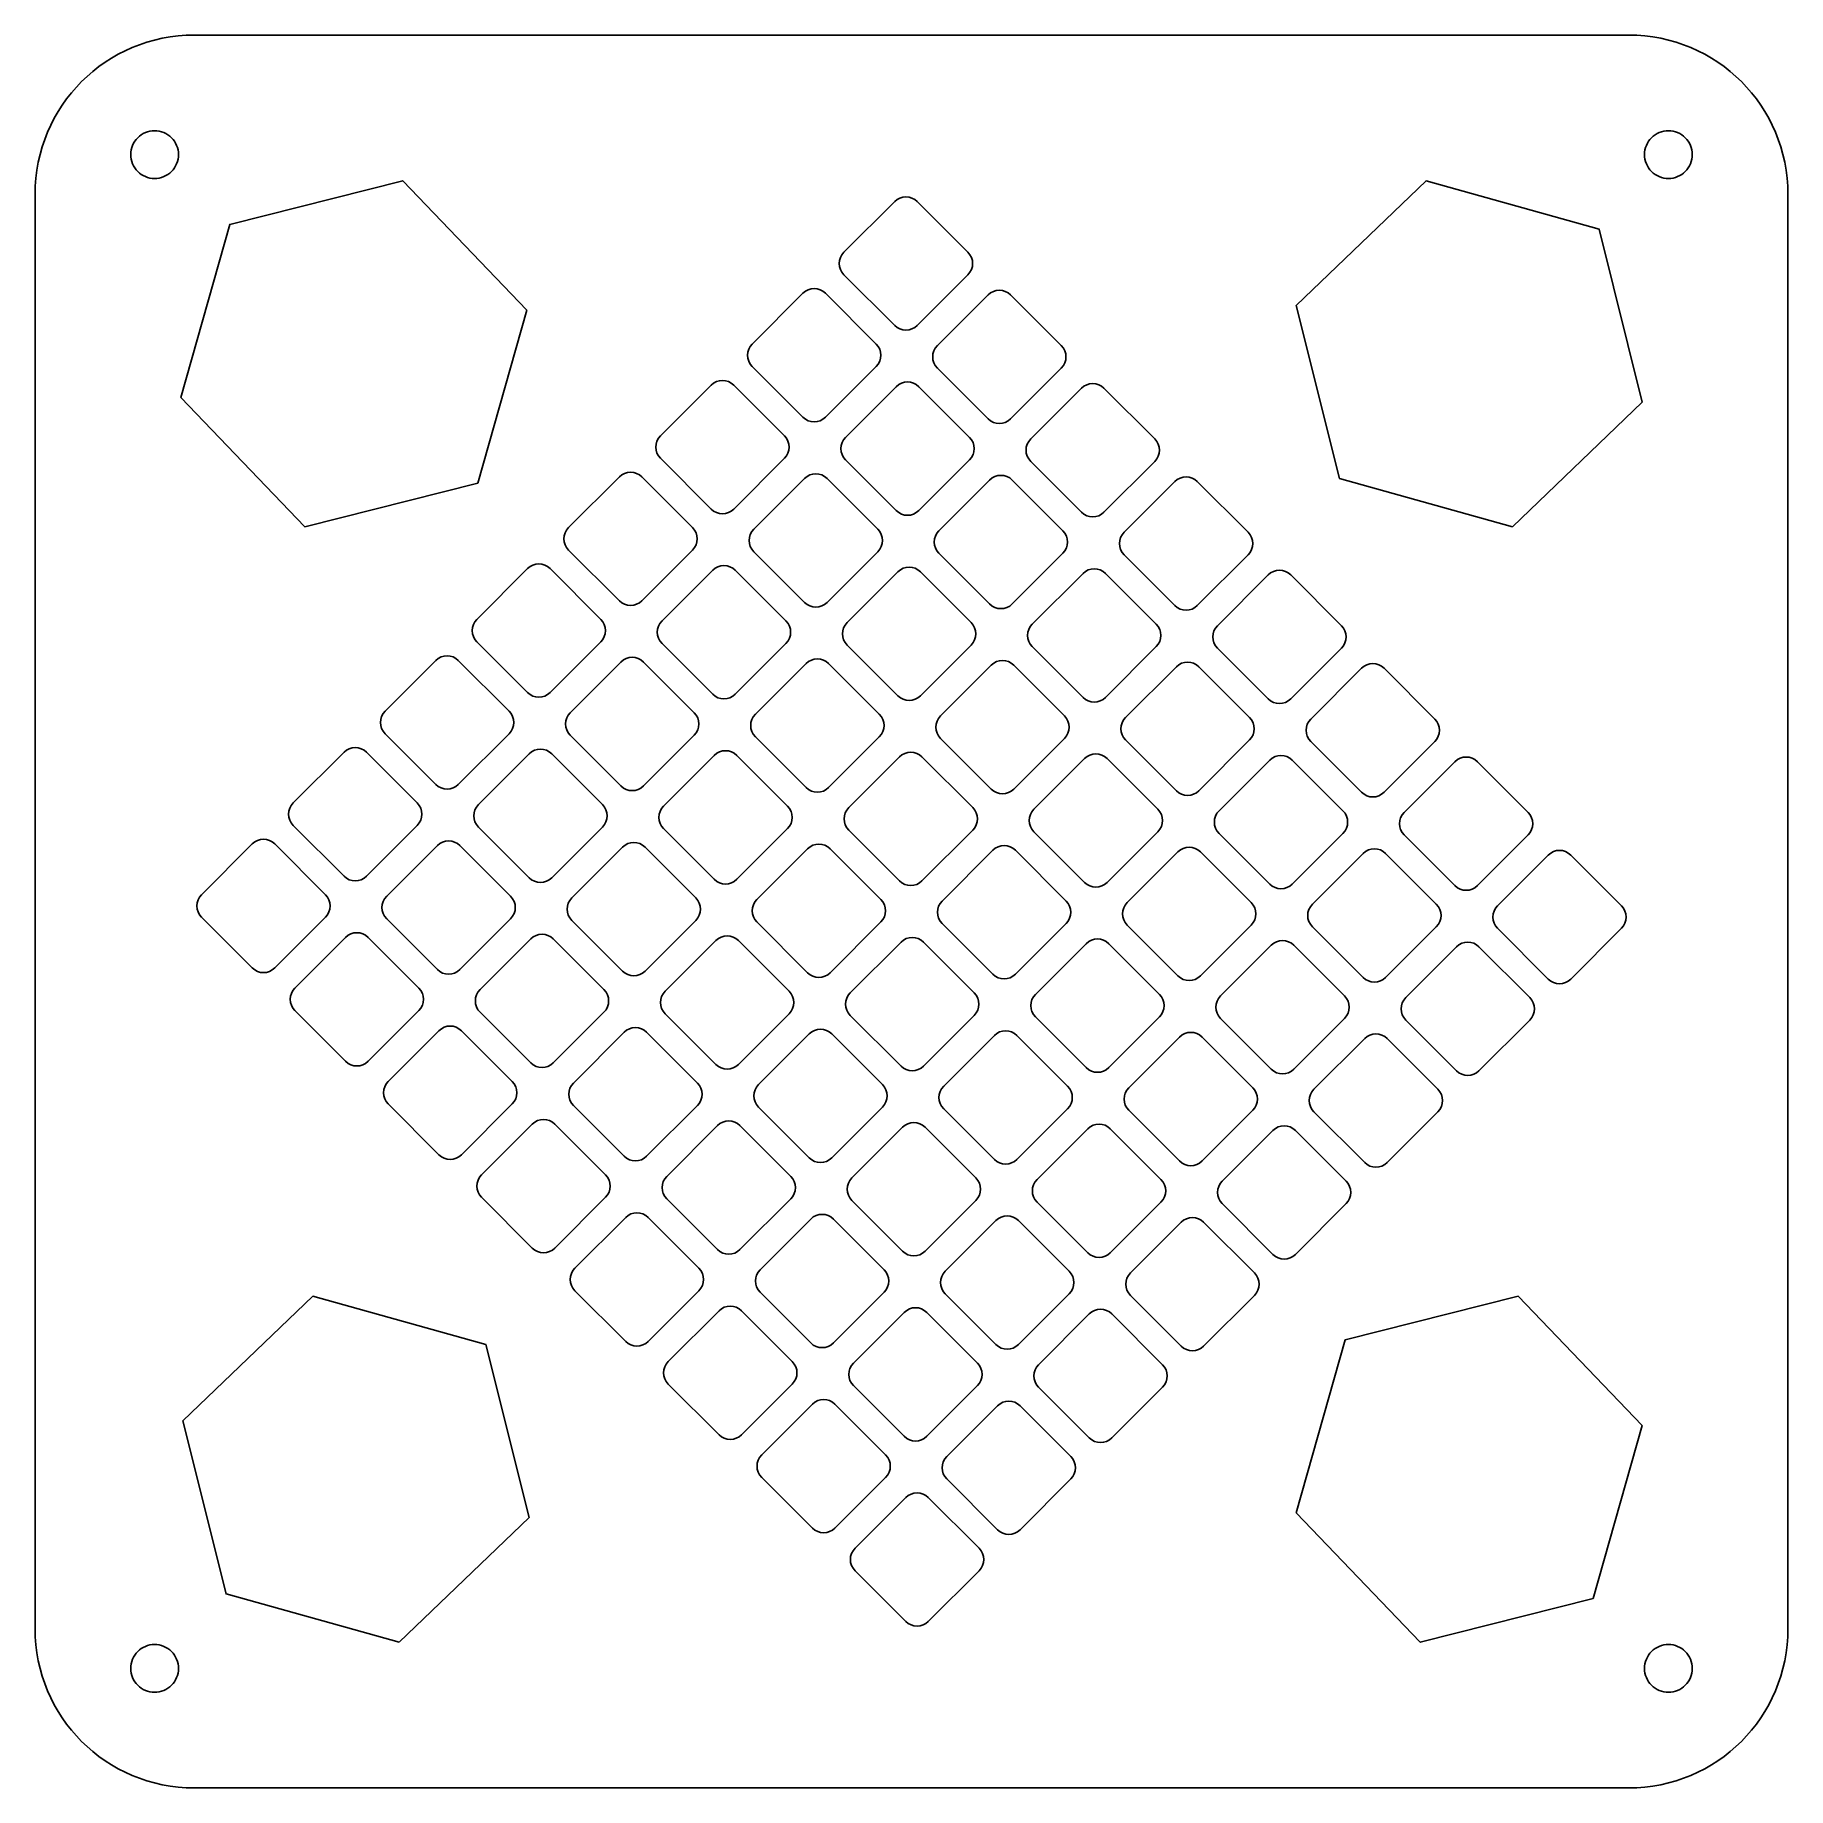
# Model space of a CAD drawing. Extents: x 116 to 428, y 279 to 591.
import ezdxf

# ---------------------------------------------------------------- set-up
doc = ezdxf.new("R2010")
doc.units = 0
doc.layers.get('0').update_dxf_attribs({"linetype": 'CONTINUOUS'})

msp = doc.modelspace()

# ---------------------------------------------------------------- linework, layer by layer
at = {"color": 7}
for points in [[(144.583806, 590.90551), (399.701917, 590.90551)], [(116.237349, 307.44095), (116.237349, 562.559061)], [(260.13529, 552.273529), (269.155077, 561.293316)], [(273.163875, 561.293316), (282.183662, 552.273529)], [(428.048366, 562.559061), (428.048366, 307.44095)], [(269.155077, 539.244944), (260.13529, 548.264731)], [(282.183656, 548.264737), (273.163869, 539.24495)], [(243.808754, 535.946993), (252.82854, 544.966779)], [(256.837338, 544.966779), (265.857125, 535.946993)], [(276.742798, 535.666022), (285.762585, 544.685808)], [(289.771382, 544.685808), (298.791169, 535.666022)], [(252.82854, 522.918408), (243.808754, 531.938195)], [(265.85712, 531.9382), (256.837333, 522.918413)], [(285.762585, 522.637437), (276.742798, 531.657224)], [(298.791164, 531.657229), (289.771377, 522.637443)], [(227.482234, 519.620473), (236.502021, 528.64026)], [(240.510819, 528.64026), (249.530606, 519.620473)], [(260.416261, 519.339485), (269.436048, 528.359272)], [(273.444846, 528.359272), (282.464633, 519.339485)], [(293.35031, 519.05851), (302.370097, 528.078296)], [(306.378894, 528.078296), (315.398681, 519.05851)], [(236.502021, 506.591888), (227.482234, 515.611675)], [(249.5306, 515.611681), (240.510813, 506.591894)], [(269.436048, 506.3109), (260.416261, 515.330687)], [(282.464627, 515.330693), (273.44484, 506.310906)], [(302.370097, 506.029925), (293.35031, 515.049712)], [(315.398676, 515.049717), (306.378889, 506.029931)], [(211.155697, 503.293936), (220.175484, 512.313723)], [(224.184282, 512.313723), (233.204069, 503.293936)], [(244.089742, 503.012965), (253.109528, 512.032752)], [(257.118326, 512.032752), (266.138113, 503.012965)], [(277.023773, 502.731973), (286.04356, 511.75176)], [(290.052358, 511.75176), (299.072145, 502.731973)], [(309.957812, 502.451008), (318.977598, 511.470795)], [(322.986396, 511.470795), (332.006183, 502.451008)], [(220.175484, 490.265352), (211.155697, 499.285138)], [(233.204063, 499.285144), (224.184277, 490.265357)], [(253.109528, 489.984381), (244.089742, 499.004168)], [(266.138107, 499.004173), (257.118321, 489.984386)], [(194.829178, 486.967417), (203.848965, 495.987203)], [(207.857763, 495.987203), (216.877549, 486.967417)], [(286.04356, 489.703388), (277.023773, 498.723175)], [(299.072139, 498.723181), (290.052352, 489.703394)], [(318.977598, 489.422423), (309.957812, 498.44221)], [(332.006177, 498.442216), (322.986391, 489.422429)], [(227.763205, 486.686429), (236.782992, 495.706216)], [(240.79179, 495.706216), (249.811576, 486.686429)], [(260.697254, 486.405453), (269.71704, 495.42524)], [(273.725838, 495.42524), (282.745625, 486.405453)], [(293.631275, 486.124471), (302.651062, 495.144258)], [(306.65986, 495.144258), (315.679647, 486.124471)], [(326.565312, 485.843507), (335.585099, 494.863294)], [(339.593897, 494.863294), (348.613684, 485.843507)], [(203.848965, 473.938832), (194.829178, 482.958619)], [(216.877544, 482.958624), (207.857757, 473.938838)], [(236.782992, 473.657844), (227.763205, 482.677631)], [(249.811571, 482.677637), (240.791784, 473.65785)], [(269.71704, 473.376869), (260.697254, 482.396656)], [(282.745619, 482.396661), (273.725833, 473.376874)], [(302.651062, 473.095887), (293.631275, 482.115673)], [(315.679641, 482.115679), (306.659854, 473.095892)], [(335.585099, 472.814922), (326.565312, 481.834709)], [(348.613678, 481.834715), (339.593891, 472.814928)], [(178.502641, 470.64088), (187.522428, 479.660667)], [(191.531226, 479.660667), (200.551013, 470.64088)], [(211.436685, 470.359909), (220.456472, 479.379696)], [(224.46527, 479.379696), (233.485057, 470.359909)], [(244.370717, 470.078917), (253.390504, 479.098704)], [(257.399302, 479.098704), (266.419088, 470.078917)], [(277.304755, 469.797952), (286.324542, 478.817738)], [(290.33334, 478.817738), (299.353127, 469.797952)], [(310.238776, 469.516971), (319.258562, 478.536757)], [(323.26736, 478.536757), (332.287147, 469.516971)], [(343.172819, 469.236), (352.192606, 478.255787)], [(356.201404, 478.255787), (365.221191, 469.236)], [(187.522428, 457.612295), (178.502641, 466.632082)], [(200.551007, 466.632088), (191.53122, 457.612301)], [(220.456472, 457.331324), (211.436685, 466.351111)], [(233.485051, 466.351117), (224.465264, 457.33133)], [(253.390504, 457.050332), (244.370717, 466.070119)], [(266.419083, 466.070125), (257.399296, 457.050338)], [(286.324542, 456.769367), (277.304755, 465.789154)], [(299.353121, 465.789159), (290.333334, 456.769373)], [(319.258562, 456.488386), (310.238776, 465.508173)], [(332.287142, 465.508178), (323.267355, 456.488391)], [(352.192606, 456.207416), (343.172819, 465.227202)], [(365.221185, 465.227208), (356.201398, 456.207421)], [(162.176099, 454.314338), (171.195891, 463.33413)], [(175.204684, 463.334125), (184.22447, 454.314338)], [(195.110149, 454.033373), (204.129936, 463.053159)], [(208.138733, 463.053159), (217.15852, 454.033373)], [(228.044197, 453.752397), (237.063984, 462.772184)], [(241.072782, 462.772184), (250.092569, 453.752397)], [(260.978219, 453.471415), (269.998006, 462.491202)], [(274.006803, 462.491202), (283.02659, 453.471415)], [(293.912256, 453.190451), (302.932043, 462.210238)], [(306.940841, 462.210238), (315.960628, 453.190451)], [(326.846283, 452.909464), (335.866069, 461.92925)], [(339.874867, 461.92925), (348.894654, 452.909464)], [(359.780326, 452.628493), (368.800113, 461.64828)], [(372.808911, 461.64828), (381.828698, 452.628493)], [(171.195891, 441.285759), (162.176105, 450.305546)], [(184.22447, 450.305551), (175.204678, 441.285759)], [(204.129936, 441.004788), (195.110149, 450.024575)], [(217.158515, 450.02458), (208.138728, 441.004794)], [(237.063984, 440.723812), (228.044197, 449.743599)], [(250.092563, 449.743605), (241.072776, 440.723818)], [(269.998006, 440.44283), (260.978219, 449.462617)], [(283.026585, 449.462623), (274.006798, 440.442836)], [(302.932043, 440.161866), (293.912256, 449.181653)], [(315.960622, 449.181659), (306.940835, 440.161872)], [(145.849579, 437.987818), (154.869372, 447.007611)], [(158.878164, 447.007605), (167.897951, 437.987818)], [(178.783606, 437.70683), (187.803399, 446.726623)], [(191.812191, 446.726617), (200.831978, 437.70683)], [(211.717661, 437.425861), (220.737448, 446.445647)], [(224.746245, 446.445647), (233.766032, 437.425861)], [(244.651699, 437.144895), (253.671486, 446.164682)], [(257.680284, 446.164682), (266.700071, 437.144895)], [(335.866069, 439.880879), (326.846283, 448.900666)], [(348.894648, 448.900671), (339.874862, 439.880885)], [(368.800113, 439.599909), (359.780326, 448.619695)], [(381.828692, 448.619701), (372.808905, 439.599914)], [(277.585719, 436.863914), (286.605506, 445.883701)], [(290.614304, 445.883701), (299.634091, 436.863914)], [(310.519763, 436.582944), (319.53955, 445.602731)], [(323.548348, 445.602731), (332.568134, 436.582944)], [(343.45379, 436.301957), (352.473576, 445.321743)], [(356.482374, 445.321743), (365.502161, 436.301957)], [(376.387833, 436.020986), (385.40762, 445.040773)], [(389.416418, 445.040773), (398.436205, 436.020986)], [(154.869372, 424.959239), (145.849585, 433.979026)], [(167.897951, 433.979032), (158.878158, 424.959239)], [(187.803399, 424.678251), (178.783612, 433.698038)], [(200.831978, 433.698044), (191.812185, 424.678251)], [(162.457087, 421.380311), (171.476879, 430.400103)], [(175.485672, 430.400097), (184.505458, 421.380311)], [(220.737448, 424.397276), (211.717661, 433.417063)], [(233.766027, 433.417068), (224.74624, 424.397282)], [(253.671486, 424.116311), (244.651699, 433.136097)], [(266.700065, 433.136103), (257.680278, 424.116316)], [(286.605506, 423.83533), (277.585719, 432.855116)], [(299.634085, 432.855122), (290.614299, 423.835335)], [(319.53955, 423.554359), (310.519763, 432.574146)], [(332.568129, 432.574152), (323.548342, 423.554365)], [(352.473576, 423.273372), (343.45379, 432.293159)], [(365.502155, 432.293164), (356.482369, 423.273378)], [(385.40762, 422.992402), (376.387833, 432.012188)], [(398.436199, 432.012194), (389.416412, 422.992407)], [(195.391118, 421.099318), (204.410911, 430.119111)], [(208.419703, 430.119105), (217.43949, 421.099318)], [(228.325163, 420.818359), (237.344949, 429.838146)], [(241.353747, 429.838146), (250.373534, 420.818359)], [(261.2592, 420.537395), (270.278987, 429.557181)], [(274.287785, 429.557181), (283.307571, 420.537395)], [(294.193226, 420.256407), (303.213013, 429.276194)], [(307.221811, 429.276194), (316.241598, 420.256407)], [(327.12727, 419.975437), (336.147057, 428.995224)], [(340.155855, 428.995224), (349.175641, 419.975437)], [(360.061296, 419.69445), (369.081083, 428.714237)], [(373.089881, 428.714237), (382.109668, 419.69445)], [(171.476879, 408.351732), (162.457092, 417.371518)], [(184.505458, 417.371524), (175.485666, 408.351732)], [(204.410911, 408.070739), (195.391124, 417.090526)], [(217.43949, 417.090532), (208.419697, 408.070739)], [(237.344949, 407.789774), (228.325163, 416.809561)], [(250.373528, 416.809567), (241.353742, 407.78978)], [(270.278987, 407.50881), (261.2592, 416.528597)], [(283.307566, 416.528602), (274.287779, 407.508816)], [(303.213013, 407.227823), (294.193226, 416.247609)], [(316.241592, 416.247615), (307.221805, 407.227828)], [(336.147057, 406.946852), (327.12727, 415.966639)], [(349.175636, 415.966645), (340.155849, 406.946858)], [(369.081083, 406.665865), (360.061296, 415.685652)], [(382.109662, 415.685658), (373.089875, 406.665871)], [(179.064599, 404.772799), (188.084391, 413.792591)], [(192.093184, 413.792585), (201.11297, 404.772799)], [(211.99862, 404.491816), (221.018413, 413.511609)], [(225.027205, 413.511603), (234.046992, 404.491816)], [(244.932663, 404.210858), (253.95245, 413.230645)], [(257.961248, 413.230645), (266.981035, 404.210858)], [(277.866707, 403.929888), (286.886494, 412.949675)], [(290.895291, 412.949675), (299.915078, 403.929888)], [(310.800733, 403.6489), (319.82052, 412.668687)], [(323.829318, 412.668687), (332.849105, 403.6489)], [(343.734777, 403.36793), (352.754564, 412.387717)], [(356.763362, 412.387717), (365.783148, 403.36793)], [(188.084391, 391.74422), (179.064604, 400.764006)], [(201.11297, 400.764012), (192.093178, 391.74422)], [(221.018413, 391.463237), (211.998626, 400.483024)], [(234.046992, 400.48303), (225.027199, 391.463237)], [(253.95245, 391.182273), (244.932663, 400.20206)], [(266.981029, 400.202066), (257.961242, 391.182279)], [(286.886494, 390.901303), (277.866707, 399.92109)], [(299.915073, 399.921095), (290.895286, 390.901309)], [(319.82052, 390.620316), (310.800733, 399.640103)], [(332.849099, 399.640108), (323.829312, 390.620321)], [(352.754564, 390.339345), (343.734777, 399.359132)], [(365.783143, 399.359138), (356.763356, 390.339351)], [(195.672101, 388.165297), (204.691893, 397.185089)], [(208.700685, 397.185084), (217.720472, 388.165297)], [(228.606121, 387.884316), (237.625913, 396.904108)], [(241.634706, 396.904103), (250.654492, 387.884316)], [(261.54017, 387.603351), (270.559957, 396.623138)], [(274.568755, 396.623138), (283.588542, 387.603351)], [(294.474214, 387.322381), (303.494, 396.342168)], [(307.502798, 396.342168), (316.522585, 387.322381)], [(327.40824, 387.041394), (336.428027, 396.06118)], [(340.436825, 396.06118), (349.456612, 387.041394)], [(204.691893, 375.136718), (195.672106, 384.156505)], [(217.720472, 384.15651), (208.70068, 375.136718)], [(237.625913, 374.855737), (228.606127, 383.875524)], [(250.654492, 383.875529), (241.6347, 374.855737)], [(270.559957, 374.574766), (261.54017, 383.594553)], [(283.588536, 383.594559), (274.568749, 374.574772)], [(212.279601, 371.557796), (221.299394, 380.577589)], [(225.308186, 380.577583), (234.327973, 371.557796)], [(303.494, 374.293796), (294.474214, 383.313583)], [(316.52258, 383.313589), (307.502793, 374.293802)], [(336.428027, 374.012809), (327.40824, 383.032596)], [(349.456606, 383.032601), (340.436819, 374.012815)], [(245.213628, 371.276809), (254.23342, 380.296601)], [(258.242213, 380.296596), (267.261999, 371.276809)], [(278.147677, 370.995844), (287.167464, 380.015631)], [(291.176262, 380.015631), (300.196049, 370.995844)], [(311.081721, 370.714874), (320.101507, 379.734661)], [(324.110305, 379.734661), (333.130092, 370.714874)], [(221.299394, 358.529217), (212.279607, 367.549004)], [(234.327973, 367.54901), (225.30818, 358.529217)], [(254.23342, 358.24823), (245.213634, 367.268017)], [(267.261999, 367.268022), (258.242207, 358.24823)], [(287.167464, 357.96726), (278.147677, 366.987046)], [(300.196043, 366.987052), (291.176256, 357.967265)], [(320.101507, 357.686289), (311.081721, 366.706076)], [(333.130086, 366.706082), (324.1103, 357.686295)], [(228.887108, 354.950289), (237.906901, 363.970082)], [(241.915693, 363.970076), (250.93548, 354.950289)], [(261.821135, 354.669302), (270.840927, 363.689094)], [(274.849719, 363.689089), (283.869506, 354.669302)], [(294.755184, 354.388337), (303.774971, 363.408124)], [(307.783769, 363.408124), (316.803555, 354.388337)], [(237.906901, 341.92171), (228.887114, 350.941497)], [(250.93548, 350.941503), (241.915687, 341.92171)], [(270.840927, 341.640723), (261.82114, 350.66051)], [(283.869506, 350.660515), (274.849714, 341.640723)], [(303.774971, 341.359753), (294.755184, 350.379539)], [(316.80355, 350.379545), (307.783763, 341.359758)], [(245.494615, 338.342782), (254.514408, 347.362575)], [(258.5232, 347.362569), (267.542987, 338.342782)], [(278.428642, 338.061795), (287.448434, 347.081588)], [(291.457226, 347.081582), (300.477013, 338.061795)], [(254.514408, 325.314203), (245.494621, 334.33399)], [(267.542987, 334.333996), (258.523194, 325.314203)], [(287.448434, 325.033216), (278.428647, 334.053003)], [(300.477013, 334.053008), (291.457221, 325.033216)], [(262.102122, 321.735275), (271.121915, 330.755068)], [(275.130707, 330.755062), (284.150494, 321.735275)], [(271.121915, 308.706696), (262.102128, 317.726483)], [(284.150494, 317.726489), (275.130701, 308.706696)], [(399.701917, 279.094493), (144.583806, 279.094493)]]:
    msp.add_lwpolyline(points, dxfattribs=at)
for points in [[(144.583806, 590.90551)], [(141.749152, 569.645668)], [(411.040517, 569.645668)], [(195.002226, 511.218312), (164.224661, 503.433978), (142.15271, 526.428283), (150.858323, 557.206894), (181.635885, 564.991203), (203.707834, 541.996923)], [(379.031811, 503.435083), (348.251613, 512.034661), (340.575279, 542.812139), (363.679115, 564.990094), (394.459313, 556.390545), (402.135647, 525.613039)], [(260.13529, 552.273529)], [(243.808754, 535.946993)], [(276.742798, 535.666022)], [(227.482234, 519.620473)], [(260.416261, 519.339485)], [(293.35031, 519.05851)], [(211.155697, 503.293936)], [(244.089742, 503.012965)], [(277.023773, 502.731973)], [(309.957812, 502.451008)], [(194.829178, 486.967417)], [(227.763205, 486.686429)], [(260.697254, 486.405453)], [(293.631275, 486.124471)], [(326.565312, 485.843507)], [(178.502641, 470.64088)], [(211.436685, 470.359909)], [(244.370717, 470.078917)], [(277.304755, 469.797952)], [(310.238776, 469.516971)], [(343.172819, 469.236)], [(162.176099, 454.314338)], [(195.110149, 454.033373)], [(228.044197, 453.752397)], [(260.978219, 453.471415)], [(293.912256, 453.190451)], [(326.846283, 452.909464)], [(359.780326, 452.628493)], [(145.849579, 437.987818)], [(178.783606, 437.70683)], [(211.717661, 437.425861)], [(244.651699, 437.144895)], [(277.585719, 436.863914)], [(310.519763, 436.582944)], [(343.45379, 436.301957)], [(376.387833, 436.020986)], [(162.457087, 421.380311)], [(195.391118, 421.099318)], [(228.325163, 420.818359)], [(261.2592, 420.537395)], [(294.193226, 420.256407)], [(327.12727, 419.975437)], [(360.061296, 419.69445)], [(179.064599, 404.772799)], [(211.99862, 404.491816)], [(244.932663, 404.210858)], [(277.866707, 403.929888)], [(310.800733, 403.6489)], [(343.734777, 403.36793)], [(195.672101, 388.165297)], [(228.606121, 387.884316)], [(261.54017, 387.603351)], [(294.474214, 387.322381)], [(327.40824, 387.041394)], [(212.279601, 371.557796)], [(245.213628, 371.276809)], [(278.147677, 370.995844)], [(311.081721, 370.714874)], [(180.999094, 304.99886), (150.218904, 313.598438), (142.542567, 344.375915), (165.64642, 366.553871), (196.42661, 357.954321), (204.102944, 327.176816)], [(393.427417, 312.793115), (362.649855, 305.008781), (340.577915, 328.003087), (349.283509, 358.781698), (380.061071, 366.566003), (402.133011, 343.571726)], [(228.887108, 354.950289)], [(261.821135, 354.669302)], [(294.755184, 354.388337)], [(245.494615, 338.342782)], [(278.428642, 338.061795)], [(262.102122, 321.735275)], [(141.749152, 300.354321)], [(411.040517, 300.354321)]]:
    msp.add_lwpolyline(points, close=True, dxfattribs=at)
for points in [[(116.237349, 562.559061), (116.237349, 578.262989), (128.87987, 590.90551), (144.583806, 590.90551)], [(399.701917, 590.90551), (415.405854, 590.90551), (428.048366, 578.262989), (428.048366, 562.559061)], [(134.490588, 572.652264), (135.287987, 573.449663), (136.369492, 573.897637), (137.497184, 573.897637)], [(137.497184, 573.897637), (138.624876, 573.897637), (139.706381, 573.449663), (140.50378, 572.652264)], [(403.781952, 572.652264), (404.579351, 573.449663), (405.660856, 573.897637), (406.788548, 573.897637)], [(406.788548, 573.897637), (407.91624, 573.897637), (408.997745, 573.449663), (409.795144, 572.652264)], [(133.245215, 569.645668), (133.245215, 570.773361), (133.693189, 571.854865), (134.490588, 572.652264)], [(140.50378, 572.652264), (141.301178, 571.854865), (141.749152, 570.773361), (141.749152, 569.645668)], [(402.53658, 569.645668), (402.53658, 570.773361), (402.984554, 571.854865), (403.781952, 572.652264)], [(409.795144, 572.652264), (410.592543, 571.854865), (411.040517, 570.773361), (411.040517, 569.645668)], [(134.490588, 566.639073), (133.693189, 567.436471), (133.245215, 568.517976), (133.245215, 569.645668)], [(141.749152, 569.645668), (141.749152, 568.517976), (141.301178, 567.436471), (140.50378, 566.639073)], [(403.781952, 566.639073), (402.984554, 567.436471), (402.53658, 568.517976), (402.53658, 569.645668)], [(411.040517, 569.645668), (411.040517, 568.517976), (410.592543, 567.436471), (409.795144, 566.639073)], [(137.497184, 565.3937), (136.369492, 565.3937), (135.287987, 565.841674), (134.490588, 566.639073)], [(140.50378, 566.639073), (139.706381, 565.841674), (138.624876, 565.3937), (137.497184, 565.3937)], [(406.788548, 565.3937), (405.660856, 565.3937), (404.579351, 565.841674), (403.781952, 566.639073)], [(409.795144, 566.639073), (408.997745, 565.841674), (407.91624, 565.3937), (406.788548, 565.3937)], [(269.155077, 561.293316), (270.265518, 562.403756), (272.053434, 562.403756), (273.163875, 561.293316)], [(260.13529, 548.264731), (259.02485, 549.375172), (259.024855, 551.163094), (260.13529, 552.273529)], [(282.183662, 552.273529), (283.294097, 551.163094), (283.294097, 549.375177), (282.183656, 548.264737)], [(252.82854, 544.966779), (253.938975, 546.077214), (255.726898, 546.07722), (256.837338, 544.966779)], [(285.762585, 544.685808), (286.873025, 545.796249), (288.660942, 545.796249), (289.771382, 544.685808)], [(273.163869, 539.24495), (272.053434, 538.134515), (270.265512, 538.13451), (269.155077, 539.244944)], [(243.808754, 531.938195), (242.698313, 533.048635), (242.698319, 534.836558), (243.808754, 535.946993)], [(265.857125, 535.946993), (266.96756, 534.836558), (266.967554, 533.048635), (265.85712, 531.9382)], [(276.742798, 531.657224), (275.632357, 532.767664), (275.632363, 534.555587), (276.742798, 535.666022)], [(298.791169, 535.666022), (299.901604, 534.555587), (299.901604, 532.76767), (298.791164, 531.657229)], [(236.502021, 528.64026), (237.612456, 529.750695), (239.400378, 529.7507), (240.510819, 528.64026)], [(269.436048, 528.359272), (270.546483, 529.469707), (272.334405, 529.469712), (273.444846, 528.359272)], [(302.370097, 528.078296), (303.480537, 529.188737), (305.268454, 529.188737), (306.378894, 528.078296)], [(256.837333, 522.918413), (255.726898, 521.807979), (253.938975, 521.807973), (252.82854, 522.918408)], [(289.771377, 522.637443), (288.660942, 521.527008), (286.873019, 521.527002), (285.762585, 522.637437)], [(227.482234, 515.611675), (226.371794, 516.722116), (226.371799, 518.510038), (227.482234, 519.620473)], [(249.530606, 519.620473), (250.64104, 518.510038), (250.641035, 516.722116), (249.5306, 515.611681)], [(260.416261, 515.330687), (259.305821, 516.441128), (259.305826, 518.22905), (260.416261, 519.339485)], [(282.464633, 519.339485), (283.575068, 518.22905), (283.575062, 516.441128), (282.464627, 515.330693)], [(293.35031, 515.049712), (292.239869, 516.160152), (292.239875, 517.948075), (293.35031, 519.05851)], [(315.398681, 519.05851), (316.509116, 517.948075), (316.509116, 516.160158), (315.398676, 515.049717)], [(220.175484, 512.313723), (221.285919, 513.424158), (223.073842, 513.424164), (224.184282, 512.313723)], [(253.109528, 512.032752), (254.219963, 513.143187), (256.007886, 513.143193), (257.118326, 512.032752)], [(286.04356, 511.75176), (287.153995, 512.862195), (288.941917, 512.8622), (290.052358, 511.75176)], [(318.977598, 511.470795), (320.088039, 512.581235), (321.875956, 512.581235), (322.986396, 511.470795)], [(240.510813, 506.591894), (239.400378, 505.481459), (237.612456, 505.481453), (236.502021, 506.591888)], [(273.44484, 506.310906), (272.334405, 505.200471), (270.546483, 505.200465), (269.436048, 506.3109)], [(306.378889, 506.029931), (305.268454, 504.919496), (303.480531, 504.91949), (302.370097, 506.029925)], [(211.155697, 499.285138), (210.045257, 500.395579), (210.045263, 502.183501), (211.155697, 503.293936)], [(233.204069, 503.293936), (234.314504, 502.183501), (234.314498, 500.395579), (233.204063, 499.285144)], [(244.089742, 499.004168), (242.979301, 500.114608), (242.979307, 501.902531), (244.089742, 503.012965)], [(266.138113, 503.012965), (267.248548, 501.902531), (267.248542, 500.114608), (266.138107, 499.004173)], [(277.023773, 498.723175), (275.913333, 499.833616), (275.913338, 501.621538), (277.023773, 502.731973)], [(299.072145, 502.731973), (300.18258, 501.621538), (300.182574, 499.833616), (299.072139, 498.723181)], [(309.957812, 498.44221), (308.847371, 499.55265), (308.847377, 501.340573), (309.957812, 502.451008)], [(332.006183, 502.451008), (333.116618, 501.340573), (333.116618, 499.552656), (332.006177, 498.442216)], [(203.848965, 495.987203), (204.9594, 497.097638), (206.747322, 497.097644), (207.857763, 495.987203)], [(236.782992, 495.706216), (237.893427, 496.816651), (239.681349, 496.816656), (240.79179, 495.706216)], [(269.71704, 495.42524), (270.827475, 496.535675), (272.615398, 496.535681), (273.725838, 495.42524)], [(302.651062, 495.144258), (303.761497, 496.254693), (305.549419, 496.254699), (306.65986, 495.144258)], [(335.585099, 494.863294), (336.69554, 495.973734), (338.483456, 495.973734), (339.593897, 494.863294)], [(224.184277, 490.265357), (223.073842, 489.154922), (221.285919, 489.154917), (220.175484, 490.265352)], [(257.118321, 489.984386), (256.007886, 488.873951), (254.219963, 488.873946), (253.109528, 489.984381)], [(290.052352, 489.703394), (288.941917, 488.592959), (287.153995, 488.592953), (286.04356, 489.703388)], [(194.829178, 482.958619), (193.718737, 484.069059), (193.718743, 485.856982), (194.829178, 486.967417)], [(216.877549, 486.967417), (217.987984, 485.856982), (217.987979, 484.069059), (216.877544, 482.958624)], [(227.763205, 482.677631), (226.652764, 483.788071), (226.65277, 485.575994), (227.763205, 486.686429)], [(249.811576, 486.686429), (250.922011, 485.575994), (250.922006, 483.788071), (249.811571, 482.677637)], [(322.986391, 489.422429), (321.875956, 488.311994), (320.088033, 488.311988), (318.977598, 489.422423)], [(260.697254, 482.396656), (259.586813, 483.507096), (259.586819, 485.295019), (260.697254, 486.405453)], [(282.745625, 486.405453), (283.85606, 485.295019), (283.856054, 483.507096), (282.745619, 482.396661)], [(293.631275, 482.115673), (292.520834, 483.226114), (292.52084, 485.014036), (293.631275, 486.124471)], [(315.679647, 486.124471), (316.790081, 485.014036), (316.790076, 483.226114), (315.679641, 482.115679)], [(326.565312, 481.834709), (325.454872, 482.94515), (325.454877, 484.733072), (326.565312, 485.843507)], [(348.613684, 485.843507), (349.724119, 484.733072), (349.724119, 482.945155), (348.613678, 481.834715)], [(187.522428, 479.660667), (188.632863, 480.771102), (190.420785, 480.771107), (191.531226, 479.660667)], [(220.456472, 479.379696), (221.566907, 480.490131), (223.354829, 480.490137), (224.46527, 479.379696)], [(253.390504, 479.098704), (254.500939, 480.209139), (256.288861, 480.209144), (257.399302, 479.098704)], [(286.324542, 478.817738), (287.434977, 479.928173), (289.2229, 479.928179), (290.33334, 478.817738)], [(319.258562, 478.536757), (320.368997, 479.647192), (322.15692, 479.647198), (323.26736, 478.536757)], [(352.192606, 478.255787), (353.303047, 479.366228), (355.090963, 479.366228), (356.201404, 478.255787)], [(207.857757, 473.938838), (206.747322, 472.828403), (204.9594, 472.828397), (203.848965, 473.938832)], [(240.791784, 473.65785), (239.681349, 472.547415), (237.893427, 472.547409), (236.782992, 473.657844)], [(273.725833, 473.376874), (272.615398, 472.266439), (270.827475, 472.266434), (269.71704, 473.376869)], [(306.659854, 473.095892), (305.549419, 471.985457), (303.761497, 471.985452), (302.651062, 473.095887)], [(339.593891, 472.814928), (338.483456, 471.704493), (336.695534, 471.704488), (335.585099, 472.814922)], [(178.502641, 466.632082), (177.392201, 467.742523), (177.392201, 469.530439), (178.502641, 470.64088)], [(200.551013, 470.64088), (201.661448, 469.530445), (201.661442, 467.742523), (200.551007, 466.632088)], [(211.436685, 466.351111), (210.326245, 467.461552), (210.32625, 469.249474), (211.436685, 470.359909)], [(233.485057, 470.359909), (234.595492, 469.249474), (234.595486, 467.461552), (233.485051, 466.351117)], [(244.370717, 466.070119), (243.260276, 467.180559), (243.260282, 468.968482), (244.370717, 470.078917)], [(266.419088, 470.078917), (267.529523, 468.968482), (267.529518, 467.180559), (266.419083, 466.070125)], [(277.304755, 465.789154), (276.194315, 466.899594), (276.19432, 468.687517), (277.304755, 469.797952)], [(299.353127, 469.797952), (300.463562, 468.687517), (300.463556, 466.899594), (299.353121, 465.789159)], [(310.238776, 465.508173), (309.128335, 466.618613), (309.128341, 468.406536), (310.238776, 469.516971)], [(332.287147, 469.516971), (333.397582, 468.406536), (333.397576, 466.618613), (332.287142, 465.508178)], [(343.172819, 465.227202), (342.062379, 466.337643), (342.062384, 468.125565), (343.172819, 469.236)], [(365.221191, 469.236), (366.331626, 468.125565), (366.331626, 466.337649), (365.221185, 465.227208)], [(171.195891, 463.33413), (172.306326, 464.444565), (174.094243, 464.444565), (175.204684, 463.334125)], [(204.129936, 463.053159), (205.24037, 464.163594), (207.028293, 464.1636), (208.138733, 463.053159)], [(237.063984, 462.772184), (238.174419, 463.882619), (239.962341, 463.882625), (241.072782, 462.772184)], [(269.998006, 462.491202), (271.10844, 463.601637), (272.896363, 463.601642), (274.006803, 462.491202)], [(302.932043, 462.210238), (304.042478, 463.320673), (305.8304, 463.320678), (306.940841, 462.210238)], [(335.866069, 461.92925), (336.976504, 463.039685), (338.764427, 463.039691), (339.874867, 461.92925)], [(368.800113, 461.64828), (369.910553, 462.758721), (371.69847, 462.758721), (372.808911, 461.64828)], [(191.53122, 457.612301), (190.42078, 456.50186), (188.632863, 456.50186), (187.522428, 457.612295)], [(224.465264, 457.33133), (223.354829, 456.220895), (221.566907, 456.22089), (220.456472, 457.331324)], [(257.399296, 457.050338), (256.288861, 455.939903), (254.500939, 455.939897), (253.390504, 457.050332)], [(290.333334, 456.769373), (289.2229, 455.658938), (287.434977, 455.658932), (286.324542, 456.769367)], [(323.267355, 456.488391), (322.15692, 455.377957), (320.368997, 455.377951), (319.258562, 456.488386)], [(356.201398, 456.207421), (355.090963, 455.096986), (353.303041, 455.096981), (352.192606, 456.207416)], [(162.176105, 450.305546), (161.065664, 451.415986), (161.065664, 453.203903), (162.176099, 454.314338)], [(184.22447, 454.314338), (185.334905, 453.203903), (185.334905, 451.415986), (184.22447, 450.305551)], [(195.110149, 450.024575), (193.999708, 451.135015), (193.999708, 452.922932), (195.110149, 454.033373)], [(217.15852, 454.033373), (218.268955, 452.922938), (218.268949, 451.135015), (217.158515, 450.02458)], [(228.044197, 449.743599), (226.933757, 450.85404), (226.933762, 452.641962), (228.044197, 453.752397)], [(250.092569, 453.752397), (251.203004, 452.641962), (251.202998, 450.85404), (250.092563, 449.743605)], [(260.978219, 449.462617), (259.867778, 450.573058), (259.867784, 452.36098), (260.978219, 453.471415)], [(283.02659, 453.471415), (284.137025, 452.36098), (284.13702, 450.573058), (283.026585, 449.462623)], [(293.912256, 449.181653), (292.801815, 450.292094), (292.801821, 452.080016), (293.912256, 453.190451)], [(315.960628, 453.190451), (317.071062, 452.080016), (317.071057, 450.292094), (315.960622, 449.181659)], [(326.846283, 448.900666), (325.735842, 450.011106), (325.735848, 451.799029), (326.846283, 452.909464)], [(348.894654, 452.909464), (350.005089, 451.799029), (350.005083, 450.011106), (348.894648, 448.900671)], [(359.780326, 448.619695), (358.669886, 449.730136), (358.669891, 451.518058), (359.780326, 452.628493)], [(381.828698, 452.628493), (382.939133, 451.518058), (382.939133, 449.730142), (381.828692, 448.619701)], [(154.869372, 447.007611), (155.979807, 448.118046), (157.767723, 448.118046), (158.878164, 447.007605)], [(187.803399, 446.726623), (188.913834, 447.837058), (190.701751, 447.837058), (191.812191, 446.726617)], [(220.737448, 446.445647), (221.847882, 447.556082), (223.635805, 447.556088), (224.746245, 446.445647)], [(253.671486, 446.164682), (254.781921, 447.275117), (256.569843, 447.275123), (257.680284, 446.164682)], [(286.605506, 445.883701), (287.715941, 446.994136), (289.503864, 446.994142), (290.614304, 445.883701)], [(319.53955, 445.602731), (320.649985, 446.713166), (322.437907, 446.713171), (323.548348, 445.602731)], [(352.473576, 445.321743), (353.584011, 446.432178), (355.371934, 446.432184), (356.482374, 445.321743)], [(385.40762, 445.040773), (386.51806, 446.151214), (388.305977, 446.151214), (389.416418, 445.040773)], [(175.204678, 441.285759), (174.094243, 440.175324), (172.306326, 440.175324), (171.195891, 441.285759)], [(208.138728, 441.004794), (207.028287, 439.894353), (205.24037, 439.894353), (204.129936, 441.004788)], [(241.072776, 440.723818), (239.962341, 439.613383), (238.174419, 439.613378), (237.063984, 440.723812)], [(274.006798, 440.442836), (272.896363, 439.332401), (271.10844, 439.332395), (269.998006, 440.44283)], [(306.940835, 440.161872), (305.8304, 439.051437), (304.042478, 439.051431), (302.932043, 440.161866)], [(339.874862, 439.880885), (338.764427, 438.77045), (336.976504, 438.770444), (335.866069, 439.880879)], [(145.849585, 433.979026), (144.739144, 435.089466), (144.739144, 436.877383), (145.849579, 437.987818)], [(167.897951, 437.987818), (169.008386, 436.877383), (169.008386, 435.089466), (167.897951, 433.979032)], [(178.783612, 433.698038), (177.673172, 434.808479), (177.673172, 436.596395), (178.783606, 437.70683)], [(200.831978, 437.70683), (201.942413, 436.596395), (201.942413, 434.808479), (200.831978, 433.698044)], [(211.717661, 433.417063), (210.60722, 434.527503), (210.60722, 436.31542), (211.717661, 437.425861)], [(233.766032, 437.425861), (234.876467, 436.315426), (234.876461, 434.527503), (233.766027, 433.417068)], [(244.651699, 433.136097), (243.541259, 434.246538), (243.541264, 436.03446), (244.651699, 437.144895)], [(266.700071, 437.144895), (267.810506, 436.03446), (267.8105, 434.246538), (266.700065, 433.136103)], [(277.585719, 432.855116), (276.475279, 433.965557), (276.475285, 435.753479), (277.585719, 436.863914)], [(299.634091, 436.863914), (300.744526, 435.753479), (300.74452, 433.965557), (299.634085, 432.855122)], [(310.519763, 432.574146), (309.409322, 433.684587), (309.409328, 435.472509), (310.519763, 436.582944)], [(332.568134, 436.582944), (333.678569, 435.472509), (333.678564, 433.684587), (332.568129, 432.574152)], [(372.808905, 439.599914), (371.69847, 438.489479), (369.910548, 438.489474), (368.800113, 439.599909)], [(343.45379, 432.293159), (342.343349, 433.403599), (342.343355, 435.191522), (343.45379, 436.301957)], [(365.502161, 436.301957), (366.612596, 435.191522), (366.61259, 433.403599), (365.502155, 432.293164)], [(376.387833, 432.012188), (375.277392, 433.122629), (375.277398, 434.910551), (376.387833, 436.020986)], [(398.436205, 436.020986), (399.546639, 434.910551), (399.546639, 433.122635), (398.436199, 432.012194)], [(171.476879, 430.400103), (172.587314, 431.510538), (174.375231, 431.510538), (175.485672, 430.400097)], [(204.410911, 430.119111), (205.521346, 431.229546), (207.309263, 431.229546), (208.419703, 430.119105)], [(237.344949, 429.838146), (238.455384, 430.94858), (240.243307, 430.948586), (241.353747, 429.838146)], [(270.278987, 429.557181), (271.389422, 430.667616), (273.177344, 430.667622), (274.287785, 429.557181)], [(303.213013, 429.276194), (304.323448, 430.386629), (306.111371, 430.386635), (307.221811, 429.276194)], [(336.147057, 428.995224), (337.257492, 430.105659), (339.045414, 430.105664), (340.155855, 428.995224)], [(369.081083, 428.714237), (370.191518, 429.824671), (371.979441, 429.824677), (373.089881, 428.714237)], [(158.878158, 424.959239), (157.767723, 423.848804), (155.979807, 423.848804), (154.869372, 424.959239)], [(191.812185, 424.678251), (190.701751, 423.567816), (188.913834, 423.567816), (187.803399, 424.678251)], [(224.74624, 424.397282), (223.635799, 423.286841), (221.847882, 423.286841), (220.737448, 424.397276)], [(257.680278, 424.116316), (256.569843, 423.005881), (254.781921, 423.005876), (253.671486, 424.116311)], [(162.457092, 417.371518), (161.346652, 418.481959), (161.346652, 420.269876), (162.457087, 421.380311)], [(184.505458, 421.380311), (185.615893, 420.269876), (185.615893, 418.481959), (184.505458, 417.371524)], [(195.391124, 417.090526), (194.280684, 418.200967), (194.280684, 419.988883), (195.391118, 421.099318)], [(217.43949, 421.099318), (218.549925, 419.988883), (218.549925, 418.200967), (217.43949, 417.090532)], [(290.614299, 423.835335), (289.503864, 422.7249), (287.715941, 422.724895), (286.605506, 423.83533)], [(323.548342, 423.554365), (322.437907, 422.44393), (320.649985, 422.443924), (319.53955, 423.554359)], [(356.482369, 423.273378), (355.371934, 422.162943), (353.584011, 422.162937), (352.473576, 423.273372)], [(389.416412, 422.992407), (388.305977, 421.881972), (386.518055, 421.881967), (385.40762, 422.992402)], [(228.325163, 416.809561), (227.214722, 417.920001), (227.214722, 419.707918), (228.325163, 420.818359)], [(250.373534, 420.818359), (251.483969, 419.707924), (251.483963, 417.920001), (250.373528, 416.809567)], [(261.2592, 416.528597), (260.148759, 417.639037), (260.148765, 419.42696), (261.2592, 420.537395)], [(283.307571, 420.537395), (284.418006, 419.42696), (284.418001, 417.639037), (283.307566, 416.528602)], [(294.193226, 416.247609), (293.082786, 417.35805), (293.082791, 419.145972), (294.193226, 420.256407)], [(316.241598, 420.256407), (317.352033, 419.145972), (317.352027, 417.35805), (316.241592, 416.247615)], [(327.12727, 415.966639), (326.016829, 417.07708), (326.016835, 418.865002), (327.12727, 419.975437)], [(349.175641, 419.975437), (350.286076, 418.865002), (350.286071, 417.07708), (349.175636, 415.966645)], [(360.061296, 415.685652), (358.950856, 416.796092), (358.950862, 418.584015), (360.061296, 419.69445)], [(382.109668, 419.69445), (383.220103, 418.584015), (383.220097, 416.796092), (382.109662, 415.685658)], [(188.084391, 413.792591), (189.194826, 414.903026), (190.982743, 414.903026), (192.093184, 413.792585)], [(221.018413, 413.511609), (222.128848, 414.622044), (223.916764, 414.622044), (225.027205, 413.511603)], [(253.95245, 413.230645), (255.062885, 414.34108), (256.850807, 414.341085), (257.961248, 413.230645)], [(286.886494, 412.949675), (287.996928, 414.060109), (289.784851, 414.060115), (290.895291, 412.949675)], [(319.82052, 412.668687), (320.930955, 413.779122), (322.718877, 413.779128), (323.829318, 412.668687)], [(352.754564, 412.387717), (353.864999, 413.498152), (355.652921, 413.498158), (356.763362, 412.387717)], [(175.485666, 408.351732), (174.375231, 407.241297), (172.587314, 407.241297), (171.476879, 408.351732)], [(208.419697, 408.070739), (207.309263, 406.960304), (205.521346, 406.960304), (204.410911, 408.070739)], [(241.353742, 407.78978), (240.243301, 406.679339), (238.455384, 406.679339), (237.344949, 407.789774)], [(274.287779, 407.508816), (273.177344, 406.398381), (271.389422, 406.398375), (270.278987, 407.50881)], [(307.221805, 407.227828), (306.111371, 406.117393), (304.323448, 406.117388), (303.213013, 407.227823)], [(340.155849, 406.946858), (339.045414, 405.836423), (337.257492, 405.836417), (336.147057, 406.946852)], [(373.089875, 406.665871), (371.979441, 405.555436), (370.191518, 405.55543), (369.081083, 406.665865)], [(179.064604, 400.764006), (177.954164, 401.874447), (177.954164, 403.662364), (179.064599, 404.772799)], [(201.11297, 404.772799), (202.223405, 403.662364), (202.223405, 401.874447), (201.11297, 400.764012)], [(211.998626, 400.483024), (210.888185, 401.593465), (210.888185, 403.381382), (211.99862, 404.491816)], [(234.046992, 404.491816), (235.157427, 403.381382), (235.157427, 401.593465), (234.046992, 400.48303)], [(244.932663, 400.20206), (243.822223, 401.312501), (243.822223, 403.100417), (244.932663, 404.210858)], [(266.981035, 404.210858), (268.09147, 403.100423), (268.091464, 401.312501), (266.981029, 400.202066)], [(277.866707, 399.92109), (276.756266, 401.03153), (276.756272, 402.819453), (277.866707, 403.929888)], [(299.915078, 403.929888), (301.025513, 402.819453), (301.025507, 401.03153), (299.915073, 399.921095)], [(310.800733, 399.640103), (309.690293, 400.750543), (309.690298, 402.538466), (310.800733, 403.6489)], [(332.849105, 403.6489), (333.95954, 402.538466), (333.959534, 400.750543), (332.849099, 399.640108)], [(343.734777, 399.359132), (342.624336, 400.469573), (342.624342, 402.257495), (343.734777, 403.36793)], [(365.783148, 403.36793), (366.893583, 402.257495), (366.893578, 400.469573), (365.783143, 399.359138)], [(204.691893, 397.185089), (205.802328, 398.295524), (207.590245, 398.295524), (208.700685, 397.185084)], [(237.625913, 396.904108), (238.736348, 398.014543), (240.524265, 398.014543), (241.634706, 396.904103)], [(270.559957, 396.623138), (271.670392, 397.733573), (273.458314, 397.733579), (274.568755, 396.623138)], [(303.494, 396.342168), (304.604435, 397.452603), (306.392358, 397.452608), (307.502798, 396.342168)], [(336.428027, 396.06118), (337.538462, 397.171615), (339.326384, 397.171621), (340.436825, 396.06118)], [(192.093178, 391.74422), (190.982743, 390.633785), (189.194826, 390.633785), (188.084391, 391.74422)], [(225.027199, 391.463237), (223.916764, 390.352803), (222.128848, 390.352803), (221.018413, 391.463237)], [(257.961242, 391.182279), (256.850802, 390.071838), (255.062885, 390.071838), (253.95245, 391.182273)], [(290.895286, 390.901309), (289.784851, 389.790874), (287.996928, 389.790868), (286.886494, 390.901303)], [(323.829312, 390.620321), (322.718877, 389.509887), (320.930955, 389.509881), (319.82052, 390.620316)], [(356.763356, 390.339351), (355.652921, 389.228916), (353.864999, 389.228911), (352.754564, 390.339345)], [(195.672106, 384.156505), (194.561666, 385.266945), (194.561666, 387.054862), (195.672101, 388.165297)], [(217.720472, 388.165297), (218.830907, 387.054862), (218.830907, 385.266945), (217.720472, 384.15651)], [(228.606127, 383.875524), (227.495686, 384.985964), (227.495686, 386.773881), (228.606121, 387.884316)], [(250.654492, 387.884316), (251.764927, 386.773881), (251.764927, 384.985964), (250.654492, 383.875529)], [(261.54017, 383.594553), (260.42973, 384.704994), (260.42973, 386.492911), (261.54017, 387.603351)], [(283.588542, 387.603351), (284.698977, 386.492916), (284.698971, 384.704994), (283.588536, 383.594559)], [(294.474214, 383.313583), (293.363773, 384.424023), (293.363779, 386.211946), (294.474214, 387.322381)], [(316.522585, 387.322381), (317.63302, 386.211946), (317.633014, 384.424023), (316.52258, 383.313589)], [(327.40824, 383.032596), (326.2978, 384.143036), (326.297805, 385.930959), (327.40824, 387.041394)], [(349.456612, 387.041394), (350.567047, 385.930959), (350.567041, 384.143036), (349.456606, 383.032601)], [(221.299394, 380.577589), (222.409829, 381.688024), (224.197745, 381.688024), (225.308186, 380.577583)], [(254.23342, 380.296601), (255.343855, 381.407036), (257.131772, 381.407036), (258.242213, 380.296596)], [(287.167464, 380.015631), (288.277899, 381.126066), (290.065821, 381.126072), (291.176262, 380.015631)], [(320.101507, 379.734661), (321.211942, 380.845096), (322.999865, 380.845101), (324.110305, 379.734661)], [(208.70068, 375.136718), (207.590245, 374.026283), (205.802328, 374.026283), (204.691893, 375.136718)], [(241.6347, 374.855737), (240.524265, 373.745302), (238.736348, 373.745302), (237.625913, 374.855737)], [(274.568749, 374.574772), (273.458309, 373.464332), (271.670392, 373.464332), (270.559957, 374.574766)], [(307.502793, 374.293802), (306.392358, 373.183367), (304.604435, 373.183361), (303.494, 374.293796)], [(212.279607, 367.549004), (211.169166, 368.659444), (211.169166, 370.447361), (212.279601, 371.557796)], [(234.327973, 371.557796), (235.438408, 370.447361), (235.438408, 368.659444), (234.327973, 367.54901)], [(245.213634, 367.268017), (244.103193, 368.378457), (244.103193, 370.166374), (245.213628, 371.276809)], [(267.261999, 371.276809), (268.372434, 370.166374), (268.372434, 368.378457), (267.261999, 367.268022)], [(340.436819, 374.012815), (339.326384, 372.90238), (337.538462, 372.902374), (336.428027, 374.012809)], [(278.147677, 366.987046), (277.037236, 368.097487), (277.037236, 369.885404), (278.147677, 370.995844)], [(300.196049, 370.995844), (301.306483, 369.885409), (301.306478, 368.097487), (300.196043, 366.987052)], [(311.081721, 366.706076), (309.97128, 367.816517), (309.971286, 369.604439), (311.081721, 370.714874)], [(333.130092, 370.714874), (334.240527, 369.604439), (334.240521, 367.816517), (333.130086, 366.706082)], [(237.906901, 363.970082), (239.017336, 365.080517), (240.805252, 365.080517), (241.915693, 363.970076)], [(270.840927, 363.689094), (271.951362, 364.799529), (273.739279, 364.799529), (274.849719, 363.689089)], [(303.774971, 363.408124), (304.885406, 364.518559), (306.673328, 364.518565), (307.783769, 363.408124)], [(225.30818, 358.529217), (224.197745, 357.418782), (222.409829, 357.418782), (221.299394, 358.529217)], [(258.242207, 358.24823), (257.131772, 357.137795), (255.343855, 357.137795), (254.23342, 358.24823)], [(291.176256, 357.967265), (290.065816, 356.856825), (288.277899, 356.856825), (287.167464, 357.96726)], [(324.1103, 357.686295), (322.999865, 356.57586), (321.211942, 356.575854), (320.101507, 357.686289)], [(228.887114, 350.941497), (227.776673, 352.051938), (227.776673, 353.839854), (228.887108, 354.950289)], [(250.93548, 354.950289), (252.045915, 353.839854), (252.045915, 352.051938), (250.93548, 350.941503)], [(261.82114, 350.66051), (260.7107, 351.77095), (260.7107, 353.558867), (261.821135, 354.669302)], [(283.869506, 354.669302), (284.979941, 353.558867), (284.979941, 351.77095), (283.869506, 350.660515)], [(294.755184, 350.379539), (293.644743, 351.48998), (293.644743, 353.277897), (294.755184, 354.388337)], [(316.803555, 354.388337), (317.91399, 353.277902), (317.913985, 351.48998), (316.80355, 350.379545)], [(254.514408, 347.362575), (255.624843, 348.47301), (257.412759, 348.47301), (258.5232, 347.362569)], [(287.448434, 347.081588), (288.558869, 348.192022), (290.346786, 348.192022), (291.457226, 347.081582)], [(241.915687, 341.92171), (240.805252, 340.811275), (239.017336, 340.811275), (237.906901, 341.92171)], [(274.849714, 341.640723), (273.739279, 340.530288), (271.951362, 340.530288), (270.840927, 341.640723)], [(307.783763, 341.359758), (306.673322, 340.249318), (304.885406, 340.249318), (303.774971, 341.359753)], [(245.494621, 334.33399), (244.38418, 335.444431), (244.38418, 337.232347), (245.494615, 338.342782)], [(267.542987, 338.342782), (268.653422, 337.232347), (268.653422, 335.444431), (267.542987, 334.333996)], [(278.428647, 334.053003), (277.318207, 335.163443), (277.318207, 336.95136), (278.428642, 338.061795)], [(300.477013, 338.061795), (301.587448, 336.95136), (301.587448, 335.163443), (300.477013, 334.053008)], [(271.121915, 330.755068), (272.232349, 331.865503), (274.020266, 331.865503), (275.130707, 330.755062)], [(258.523194, 325.314203), (257.412759, 324.203768), (255.624843, 324.203768), (254.514408, 325.314203)], [(291.457221, 325.033216), (290.346786, 323.922781), (288.558869, 323.922781), (287.448434, 325.033216)], [(262.102128, 317.726483), (260.991687, 318.836924), (260.991687, 320.624841), (262.102122, 321.735275)], [(284.150494, 321.735275), (285.260928, 320.624841), (285.260928, 318.836924), (284.150494, 317.726489)], [(275.130701, 308.706696), (274.020266, 307.596261), (272.232349, 307.596261), (271.121915, 308.706696)], [(144.583806, 279.094493), (128.87987, 279.094493), (116.237349, 291.737013), (116.237349, 307.44095)], [(428.048366, 307.44095), (428.048366, 291.737013), (415.405854, 279.094493), (399.701917, 279.094493)], [(133.245215, 300.354321), (133.245215, 301.482013), (133.693189, 302.563518), (134.490588, 303.360917)], [(134.490588, 303.360917), (135.287987, 304.158316), (136.369492, 304.60629), (137.497184, 304.60629)], [(137.497184, 304.60629), (138.624876, 304.60629), (139.706381, 304.158316), (140.50378, 303.360917)], [(140.50378, 303.360917), (141.301178, 302.563518), (141.749152, 301.482013), (141.749152, 300.354321)], [(402.53658, 300.354321), (402.53658, 301.482013), (402.984554, 302.563518), (403.781952, 303.360917)], [(403.781952, 303.360917), (404.579351, 304.158316), (405.660856, 304.60629), (406.788548, 304.60629)], [(406.788548, 304.60629), (407.91624, 304.60629), (408.997745, 304.158316), (409.795144, 303.360917)], [(409.795144, 303.360917), (410.592543, 302.563518), (411.040517, 301.482013), (411.040517, 300.354321)], [(134.490588, 297.347726), (133.693189, 298.145124), (133.245215, 299.226629), (133.245215, 300.354321)], [(141.749152, 300.354321), (141.749152, 299.226629), (141.301178, 298.145124), (140.50378, 297.347726)], [(403.781952, 297.347726), (402.984554, 298.145124), (402.53658, 299.226629), (402.53658, 300.354321)], [(411.040517, 300.354321), (411.040517, 299.226629), (410.592543, 298.145124), (409.795144, 297.347726)], [(137.497184, 296.102353), (136.369492, 296.102353), (135.287987, 296.550327), (134.490588, 297.347726)], [(140.50378, 297.347726), (139.706381, 296.550327), (138.624876, 296.102353), (137.497184, 296.102353)], [(406.788548, 296.102353), (405.660856, 296.102353), (404.579351, 296.550327), (403.781952, 297.347726)], [(409.795144, 297.347726), (408.997745, 296.550327), (407.91624, 296.102353), (406.788548, 296.102353)]]:
    msp.add_open_spline(points, degree=3, dxfattribs=at)

doc.saveas('drawing.dxf')
